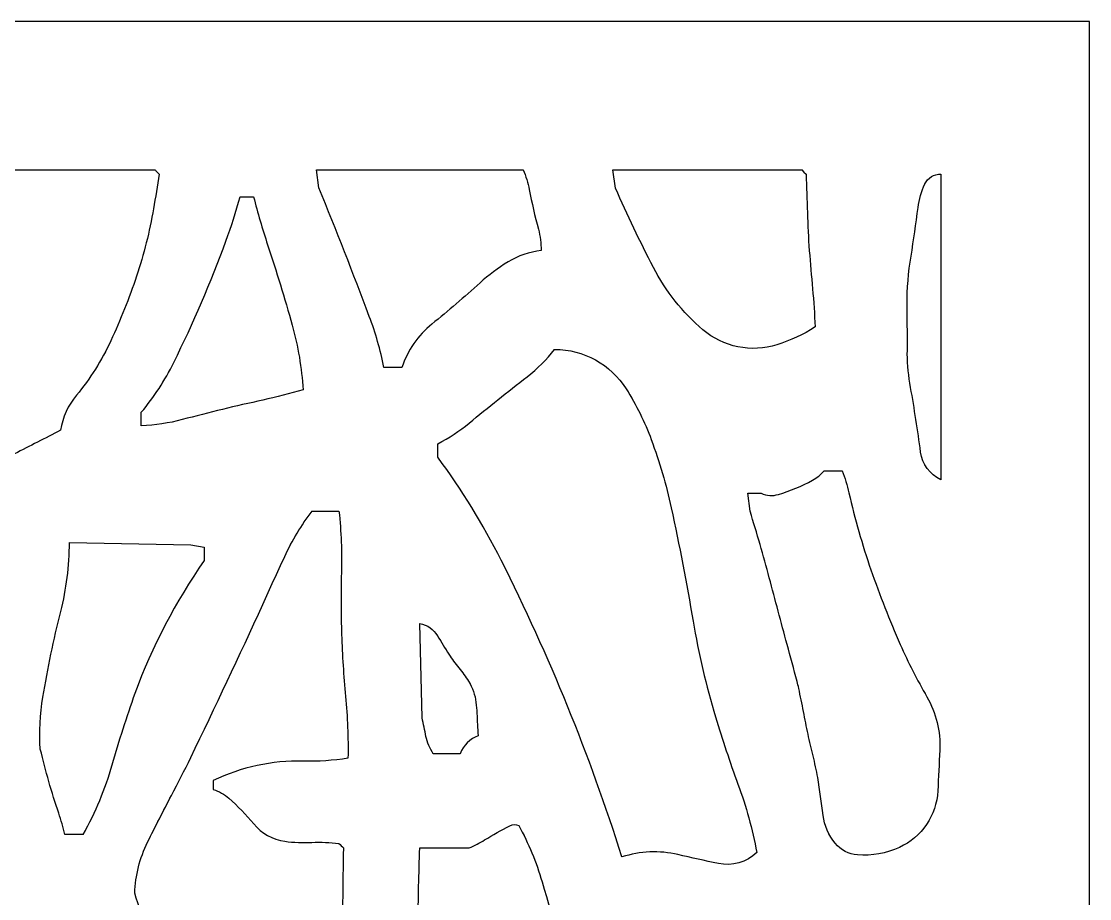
# Model space of a CAD drawing. Header units: centimetres. Extents: x -10 to 9.6, y -3.4 to 11.2.
# Drawn here: x -6.31 to -0.7, y 6.58 to 11.19 of the extents above; entities that cross this region are included whole.
import ezdxf

# ---------------------------------------------------------------- set-up
doc = ezdxf.new("R2010")
doc.units = ezdxf.units.CM
doc.header["$MEASUREMENT"] = 0
doc.layers.add('layer 1', color=7, linetype='Continuous')

msp = doc.modelspace()

# ---------------------------------------------------------------- linework, layer by layer
at = {"layer": 'layer 1', "color": 177}
for points, knots in [([(-10.03906, 11.19094), (-10.03906, 11.19094), (-0.70074, 11.19094), (-0.70074, 11.19094), (-0.70074, 11.19094), (-0.70074, 11.19094), (-0.70074, -3.4475), (-0.70074, -3.4475), (-0.70074, -3.4475), (-0.70074, -3.4475), (-10.03906, -3.4475), (-10.03906, -3.4475), (-10.03906, -3.4475), (-10.03906, -3.4475), (-10.03906, 11.19094), (-10.03906, 11.19094)], [0, 0, 0, 0, 0.2, 0.2, 0.2, 0.2, 0.4, 0.4, 0.4, 0.4, 0.6, 0.6, 0.6, 0.6, 1, 1, 1, 1]), ([(-7.5258, 10.41099), (-7.54292, 10.28113), (-7.55861, 10.1511), (-7.57287, 10.0209), (-7.57287, 10.0209), (-7.58715, 9.89047), (-7.60317, 9.76024), (-7.62093, 9.63025), (-7.62093, 9.63025), (-7.64024, 9.50063), (-7.66205, 9.37139), (-7.68634, 9.24262), (-7.68634, 9.24262), (-7.71065, 9.11376), (-7.72798, 8.98369), (-7.73826, 8.85296), (-7.73826, 8.85296), (-7.63899, 8.81741), (-7.53445, 8.79886), (-7.42901, 8.79809), (-7.42901, 8.79809), (-7.25268, 8.7968), (-7.07637, 8.79471), (-6.90007, 8.7918), (-6.90007, 8.7918), (-6.70944, 8.78868), (-6.521, 8.83193), (-6.35084, 8.91792), (-6.35084, 8.91792), (-6.2701, 8.95872), (-6.1896, 9.00002), (-6.10936, 9.0418), (-6.10936, 9.0418), (-6.0981, 9.10966), (-6.06903, 9.17334), (-6.02516, 9.22633), (-6.02516, 9.22633), (-5.9532, 9.31324), (-5.89273, 9.40903), (-5.84521, 9.51137), (-5.84521, 9.51137), (-5.79377, 9.62213), (-5.74856, 9.73567), (-5.70977, 9.85147), (-5.70977, 9.85147), (-5.67096, 9.96735), (-5.64106, 10.08602), (-5.62035, 10.20645), (-5.62035, 10.20645), (-5.60997, 10.26673), (-5.59983, 10.32705), (-5.58993, 10.38741), (-5.58993, 10.38741), (-5.59389, 10.39134), (-5.59783, 10.39527), (-5.60177, 10.39921), (-5.60177, 10.39921), (-5.60569, 10.40314), (-5.60962, 10.40706), (-5.61355, 10.41099), (-5.61355, 10.41099), (-5.61355, 10.41099), (-7.5258, 10.41099), (-7.5258, 10.41099), (-7.5258, 10.41099), (-7.5258, 10.41099), (-7.5258, 10.41099), (-7.5258, 10.41099)], [0, 0, 0, 0, 0.0555556, 0.0555556, 0.0555556, 0.0555556, 0.1111111, 0.1111111, 0.1111111, 0.1111111, 0.1666667, 0.1666667, 0.1666667, 0.1666667, 0.2222222, 0.2222222, 0.2222222, 0.2222222, 0.2777778, 0.2777778, 0.2777778, 0.2777778, 0.3333333, 0.3333333, 0.3333333, 0.3333333, 0.3888889, 0.3888889, 0.3888889, 0.3888889, 0.4444444, 0.4444444, 0.4444444, 0.4444444, 0.5, 0.5, 0.5, 0.5, 0.5555556, 0.5555556, 0.5555556, 0.5555556, 0.6111111, 0.6111111, 0.6111111, 0.6111111, 0.6666667, 0.6666667, 0.6666667, 0.6666667, 0.7222222, 0.7222222, 0.7222222, 0.7222222, 0.7777778, 0.7777778, 0.7777778, 0.7777778, 0.8333333, 0.8333333, 0.8333333, 0.8333333, 0.8888889, 0.8888889, 0.8888889, 0.8888889, 1, 1, 1, 1]), ([(-4.31513, 9.37226), (-4.28507, 9.46143), (-4.23033, 9.54029), (-4.15731, 9.59965), (-4.15731, 9.59965), (-4.07115, 9.66968), (-3.98684, 9.74195), (-3.90448, 9.81641), (-3.90448, 9.81641), (-3.85893, 9.85758), (-3.80966, 9.89448), (-3.75734, 9.92662), (-3.75734, 9.92662), (-3.70448, 9.95908), (-3.64503, 9.97939), (-3.58336, 9.98606), (-3.58336, 9.98606), (-3.58302, 10.02399), (-3.58783, 10.06179), (-3.59767, 10.09843), (-3.59767, 10.09843), (-3.61613, 10.16726), (-3.63216, 10.23672), (-3.64574, 10.30667), (-3.64574, 10.30667), (-3.65269, 10.34248), (-3.66341, 10.37744), (-3.67773, 10.41099), (-3.67773, 10.41099), (-3.67773, 10.41099), (-4.76367, 10.41099), (-4.76367, 10.41099), (-4.76367, 10.41099), (-4.76367, 10.41099), (-4.75141, 10.3155), (-4.75141, 10.3155), (-4.75141, 10.3155), (-4.65976, 10.09182), (-4.57139, 9.8668), (-4.48635, 9.64054), (-4.48635, 9.64054), (-4.45357, 9.55333), (-4.42791, 9.4636), (-4.40962, 9.37226), (-4.40962, 9.37226), (-4.40962, 9.37226), (-4.31513, 9.37226), (-4.31513, 9.37226)], [0, 0, 0, 0, 0.0769231, 0.0769231, 0.0769231, 0.0769231, 0.1538462, 0.1538462, 0.1538462, 0.1538462, 0.2307692, 0.2307692, 0.2307692, 0.2307692, 0.3076923, 0.3076923, 0.3076923, 0.3076923, 0.3846154, 0.3846154, 0.3846154, 0.3846154, 0.4615385, 0.4615385, 0.4615385, 0.4615385, 0.5384615, 0.5384615, 0.5384615, 0.5384615, 0.6153846, 0.6153846, 0.6153846, 0.6153846, 0.6923077, 0.6923077, 0.6923077, 0.6923077, 0.7692308, 0.7692308, 0.7692308, 0.7692308, 0.8461538, 0.8461538, 0.8461538, 0.8461538, 1, 1, 1, 1]), ([(-2.21407, 10.41099), (-2.21407, 10.41099), (-3.20564, 10.41099), (-3.20564, 10.41099), (-3.20564, 10.41099), (-3.20564, 10.41099), (-3.19268, 10.31492), (-3.19268, 10.31492), (-3.19268, 10.31492), (-3.1305, 10.17352), (-3.06382, 10.03415), (-2.99273, 9.89702), (-2.99273, 9.89702), (-2.92815, 9.77243), (-2.84012, 9.66155), (-2.73341, 9.57042), (-2.73341, 9.57042), (-2.62584, 9.47859), (-2.47871, 9.44862), (-2.34384, 9.4912), (-2.34384, 9.4912), (-2.2732, 9.51349), (-2.2058, 9.54492), (-2.14332, 9.58472), (-2.14332, 9.58472), (-2.14632, 9.65169), (-2.1508, 9.71859), (-2.15677, 9.78536), (-2.15677, 9.78536), (-2.16274, 9.85211), (-2.16852, 9.91888), (-2.17411, 9.98567), (-2.17411, 9.98567), (-2.17886, 10.05252), (-2.18219, 10.11947), (-2.1841, 10.18646), (-2.1841, 10.18646), (-2.18601, 10.25345), (-2.18814, 10.32044), (-2.19048, 10.38741), (-2.19048, 10.38741), (-2.19048, 10.38741), (-2.20229, 10.39921), (-2.20229, 10.39921), (-2.20229, 10.39921), (-2.20229, 10.39921), (-2.21407, 10.41099), (-2.21407, 10.41099)], [0, 0, 0, 0, 0.0769231, 0.0769231, 0.0769231, 0.0769231, 0.1538462, 0.1538462, 0.1538462, 0.1538462, 0.2307692, 0.2307692, 0.2307692, 0.2307692, 0.3076923, 0.3076923, 0.3076923, 0.3076923, 0.3846154, 0.3846154, 0.3846154, 0.3846154, 0.4615385, 0.4615385, 0.4615385, 0.4615385, 0.5384615, 0.5384615, 0.5384615, 0.5384615, 0.6153846, 0.6153846, 0.6153846, 0.6153846, 0.6923077, 0.6923077, 0.6923077, 0.6923077, 0.7692308, 0.7692308, 0.7692308, 0.7692308, 0.8461538, 0.8461538, 0.8461538, 0.8461538, 1, 1, 1, 1]), ([(-1.48229, 10.38741), (-1.51831, 10.38957), (-1.55191, 10.36939), (-1.56686, 10.33655), (-1.56686, 10.33655), (-1.58477, 10.29723), (-1.59667, 10.25544), (-1.60214, 10.21259), (-1.60214, 10.21259), (-1.61304, 10.12723), (-1.62546, 10.04207), (-1.63935, 9.95716), (-1.63935, 9.95716), (-1.65328, 9.8721), (-1.66022, 9.78606), (-1.66011, 9.69987), (-1.66011, 9.69987), (-1.66006, 9.65704), (-1.6595, 9.61422), (-1.65844, 9.57141), (-1.65844, 9.57141), (-1.65737, 9.52859), (-1.65766, 9.48574), (-1.65928, 9.44294), (-1.65928, 9.44294), (-1.65769, 9.38393), (-1.65177, 9.32513), (-1.64158, 9.26699), (-1.64158, 9.26699), (-1.62181, 9.15421), (-1.60433, 9.04103), (-1.58917, 8.92754), (-1.58917, 8.92754), (-1.58066, 8.86398), (-1.54042, 8.80916), (-1.48229, 8.78206), (-1.48229, 8.78206), (-1.48229, 8.78206), (-1.48229, 10.38741), (-1.48229, 10.38741)], [0, 0, 0, 0, 0.0909091, 0.0909091, 0.0909091, 0.0909091, 0.1818182, 0.1818182, 0.1818182, 0.1818182, 0.2727273, 0.2727273, 0.2727273, 0.2727273, 0.3636364, 0.3636364, 0.3636364, 0.3636364, 0.4545455, 0.4545455, 0.4545455, 0.4545455, 0.5454545, 0.5454545, 0.5454545, 0.5454545, 0.6363636, 0.6363636, 0.6363636, 0.6363636, 0.7272727, 0.7272727, 0.7272727, 0.7272727, 0.8181818, 0.8181818, 0.8181818, 0.8181818, 1, 1, 1, 1]), ([(-5.16499, 10.26936), (-5.18637, 10.19054), (-5.21124, 10.11271), (-5.23953, 10.0361), (-5.23953, 10.0361), (-5.31981, 9.8187), (-5.41142, 9.60564), (-5.51399, 9.39783), (-5.51399, 9.39783), (-5.56022, 9.30418), (-5.61744, 9.21635), (-5.68443, 9.13622), (-5.68443, 9.13622), (-5.68443, 9.13622), (-5.68443, 9.06542), (-5.68443, 9.06542), (-5.68443, 9.06542), (-5.61171, 9.06832), (-5.53953, 9.07912), (-5.46915, 9.09763), (-5.46915, 9.09763), (-5.39898, 9.11609), (-5.3287, 9.13413), (-5.25831, 9.15175), (-5.25831, 9.15175), (-5.18744, 9.16833), (-5.1165, 9.18463), (-5.04549, 9.20066), (-5.04549, 9.20066), (-4.97471, 9.21663), (-4.90438, 9.2345), (-4.83457, 9.25426), (-4.83457, 9.25426), (-4.84146, 9.36923), (-4.86056, 9.48313), (-4.89157, 9.59406), (-4.89157, 9.59406), (-4.93123, 9.73594), (-4.9743, 9.87684), (-5.02077, 10.01664), (-5.02077, 10.01664), (-5.04844, 10.09992), (-5.07295, 10.18422), (-5.09423, 10.26936), (-5.09423, 10.26936), (-5.09423, 10.26936), (-5.16499, 10.26936), (-5.16499, 10.26936), (-5.16499, 10.26936), (-5.16499, 10.26936), (-5.16499, 10.26936), (-5.16499, 10.26936)], [0, 0, 0, 0, 0.0714286, 0.0714286, 0.0714286, 0.0714286, 0.1428571, 0.1428571, 0.1428571, 0.1428571, 0.2142857, 0.2142857, 0.2142857, 0.2142857, 0.2857143, 0.2857143, 0.2857143, 0.2857143, 0.3571429, 0.3571429, 0.3571429, 0.3571429, 0.4285714, 0.4285714, 0.4285714, 0.4285714, 0.5, 0.5, 0.5, 0.5, 0.5714286, 0.5714286, 0.5714286, 0.5714286, 0.6428571, 0.6428571, 0.6428571, 0.6428571, 0.7142857, 0.7142857, 0.7142857, 0.7142857, 0.7857143, 0.7857143, 0.7857143, 0.7857143, 0.8571429, 0.8571429, 0.8571429, 0.8571429, 1, 1, 1, 1]), ([(-4.12626, 8.97094), (-4.12626, 8.97094), (-4.12626, 8.90019), (-4.12626, 8.90019), (-4.12626, 8.90019), (-4.00029, 8.72921), (-3.8889, 8.54793), (-3.79328, 8.35831), (-3.79328, 8.35831), (-3.54021, 7.85647), (-3.32789, 7.335), (-3.15842, 6.79912), (-3.15842, 6.79912), (-3.06339, 6.82978), (-2.96179, 6.83413), (-2.86449, 6.81173), (-2.86449, 6.81173), (-2.79377, 6.79545), (-2.72293, 6.77973), (-2.65196, 6.76457), (-2.65196, 6.76457), (-2.57917, 6.74904), (-2.50349, 6.77082), (-2.45014, 6.82273), (-2.45014, 6.82273), (-2.47294, 6.94495), (-2.50595, 7.06503), (-2.54883, 7.18173), (-2.54883, 7.18173), (-2.59165, 7.29824), (-2.63093, 7.41602), (-2.66663, 7.53491), (-2.66663, 7.53491), (-2.71626, 7.70022), (-2.7557, 7.86845), (-2.78472, 8.03858), (-2.78472, 8.03858), (-2.81871, 8.23783), (-2.85702, 8.43631), (-2.89963, 8.6339), (-2.89963, 8.6339), (-2.92593, 8.7558), (-2.96091, 8.87566), (-3.00433, 8.99258), (-3.00433, 8.99258), (-3.03894, 9.08572), (-3.08314, 9.17499), (-3.13623, 9.25897), (-3.13623, 9.25897), (-3.21789, 9.38808), (-3.35972, 9.46646), (-3.51248, 9.46675), (-3.51248, 9.46675), (-3.55434, 9.41306), (-3.60279, 9.36483), (-3.65667, 9.32321), (-3.65667, 9.32321), (-3.75963, 9.24367), (-3.86127, 9.16243), (-3.96154, 9.07952), (-3.96154, 9.07952), (-4.01237, 9.03749), (-4.0676, 9.00108), (-4.12626, 8.97094), (-4.12626, 8.97094), (-4.12626, 8.97094), (-4.12626, 8.97094), (-4.12626, 8.97094)], [0, 0, 0, 0, 0.0555556, 0.0555556, 0.0555556, 0.0555556, 0.1111111, 0.1111111, 0.1111111, 0.1111111, 0.1666667, 0.1666667, 0.1666667, 0.1666667, 0.2222222, 0.2222222, 0.2222222, 0.2222222, 0.2777778, 0.2777778, 0.2777778, 0.2777778, 0.3333333, 0.3333333, 0.3333333, 0.3333333, 0.3888889, 0.3888889, 0.3888889, 0.3888889, 0.4444444, 0.4444444, 0.4444444, 0.4444444, 0.5, 0.5, 0.5, 0.5, 0.5555556, 0.5555556, 0.5555556, 0.5555556, 0.6111111, 0.6111111, 0.6111111, 0.6111111, 0.6666667, 0.6666667, 0.6666667, 0.6666667, 0.7222222, 0.7222222, 0.7222222, 0.7222222, 0.7777778, 0.7777778, 0.7777778, 0.7777778, 0.8333333, 0.8333333, 0.8333333, 0.8333333, 0.8888889, 0.8888889, 0.8888889, 0.8888889, 1, 1, 1, 1]), ([(-2.09608, 8.82933), (-2.11311, 8.80878), (-2.13396, 8.79172), (-2.15747, 8.7791), (-2.15747, 8.7791), (-2.21442, 8.7485), (-2.27422, 8.72354), (-2.336, 8.70455), (-2.336, 8.70455), (-2.36595, 8.69535), (-2.39828, 8.69777), (-2.42653, 8.7113), (-2.42653, 8.7113), (-2.42653, 8.7113), (-2.49738, 8.7113), (-2.49738, 8.7113), (-2.49738, 8.7113), (-2.49738, 8.7113), (-2.48512, 8.61577), (-2.48512, 8.61577), (-2.48512, 8.61577), (-2.44901, 8.50012), (-2.41538, 8.38371), (-2.38429, 8.2666), (-2.38429, 8.2666), (-2.35327, 8.14978), (-2.32216, 8.03298), (-2.29094, 7.91622), (-2.29094, 7.91622), (-2.27285, 7.85156), (-2.25531, 7.78676), (-2.23829, 7.72181), (-2.23829, 7.72181), (-2.23511, 7.70967), (-2.23214, 7.69748), (-2.22938, 7.68523), (-2.22938, 7.68523), (-2.22068, 7.64473), (-2.21243, 7.60414), (-2.20461, 7.56346), (-2.20461, 7.56346), (-2.19697, 7.52367), (-2.18898, 7.48393), (-2.18066, 7.44426), (-2.18066, 7.44426), (-2.17226, 7.40626), (-2.1634, 7.36836), (-2.15407, 7.33057), (-2.15407, 7.33057), (-2.14473, 7.29277), (-2.13669, 7.25467), (-2.12996, 7.21632), (-2.12996, 7.21632), (-2.11901, 7.15033), (-2.10943, 7.08412), (-2.10121, 7.01773), (-2.10121, 7.01773), (-2.09453, 6.96377), (-2.07263, 6.91285), (-2.03803, 6.8709), (-2.03803, 6.8709), (-2.00877, 6.83542), (-1.96636, 6.81339), (-1.9205, 6.80988), (-1.9205, 6.80988), (-1.84487, 6.80407), (-1.76904, 6.81772), (-1.70017, 6.84954), (-1.70017, 6.84954), (-1.58319, 6.90339), (-1.50567, 7.01745), (-1.49882, 7.14606), (-1.49882, 7.14606), (-1.49499, 7.21778), (-1.49145, 7.28951), (-1.48821, 7.36125), (-1.48821, 7.36125), (-1.48379, 7.45916), (-1.50733, 7.55626), (-1.55612, 7.64126), (-1.55612, 7.64126), (-1.60732, 7.73046), (-1.65411, 7.82214), (-1.6963, 7.91594), (-1.6963, 7.91594), (-1.75252, 8.04464), (-1.80378, 8.17548), (-1.84994, 8.30814), (-1.84994, 8.30814), (-1.89611, 8.44085), (-1.93487, 8.57603), (-1.96603, 8.71304), (-1.96603, 8.71304), (-1.97503, 8.75263), (-1.98692, 8.79148), (-2.0016, 8.82933), (-2.0016, 8.82933), (-2.0016, 8.82933), (-2.09608, 8.82933), (-2.09608, 8.82933), (-2.09608, 8.82933), (-2.09608, 8.82933), (-2.09608, 8.82933), (-2.09608, 8.82933)], [0, 0, 0, 0, 0.037037, 0.037037, 0.037037, 0.037037, 0.0740741, 0.0740741, 0.0740741, 0.0740741, 0.1111111, 0.1111111, 0.1111111, 0.1111111, 0.1481481, 0.1481481, 0.1481481, 0.1481481, 0.1851852, 0.1851852, 0.1851852, 0.1851852, 0.2222222, 0.2222222, 0.2222222, 0.2222222, 0.2592593, 0.2592593, 0.2592593, 0.2592593, 0.2962963, 0.2962963, 0.2962963, 0.2962963, 0.3333333, 0.3333333, 0.3333333, 0.3333333, 0.3703704, 0.3703704, 0.3703704, 0.3703704, 0.4074074, 0.4074074, 0.4074074, 0.4074074, 0.4444444, 0.4444444, 0.4444444, 0.4444444, 0.4814815, 0.4814815, 0.4814815, 0.4814815, 0.5185185, 0.5185185, 0.5185185, 0.5185185, 0.5555556, 0.5555556, 0.5555556, 0.5555556, 0.5925926, 0.5925926, 0.5925926, 0.5925926, 0.6296296, 0.6296296, 0.6296296, 0.6296296, 0.6666667, 0.6666667, 0.6666667, 0.6666667, 0.7037037, 0.7037037, 0.7037037, 0.7037037, 0.7407407, 0.7407407, 0.7407407, 0.7407407, 0.7777778, 0.7777778, 0.7777778, 0.7777778, 0.8148148, 0.8148148, 0.8148148, 0.8148148, 0.8518519, 0.8518519, 0.8518519, 0.8518519, 0.8888889, 0.8888889, 0.8888889, 0.8888889, 0.9259259, 0.9259259, 0.9259259, 0.9259259, 1, 1, 1, 1]), ([(-4.7873, 5.71315), (-4.7873, 5.71315), (-4.71645, 5.71315), (-4.71645, 5.71315), (-4.71645, 5.71315), (-4.67905, 5.85067), (-4.65489, 5.99141), (-4.6443, 6.13353), (-4.6443, 6.13353), (-4.63372, 6.27536), (-4.62783, 6.41748), (-4.62664, 6.55969), (-4.62664, 6.55969), (-4.62583, 6.65524), (-4.62432, 6.75077), (-4.62209, 6.8463), (-4.62209, 6.8463), (-4.62994, 6.85417), (-4.6378, 6.86203), (-4.64569, 6.86987), (-4.64569, 6.86987), (-4.69283, 6.87613), (-4.74044, 6.87802), (-4.78793, 6.87549), (-4.78793, 6.87549), (-4.83542, 6.87296), (-4.88305, 6.87498), (-4.93015, 6.88152), (-4.93015, 6.88152), (-4.99426, 6.89041), (-5.05274, 6.92303), (-5.09402, 6.97287), (-5.09402, 6.97287), (-5.13398, 7.02109), (-5.17748, 7.06626), (-5.22417, 7.108), (-5.22417, 7.108), (-5.24786, 7.12917), (-5.27609, 7.14463), (-5.30669, 7.1532), (-5.30669, 7.1532), (-5.30669, 7.1532), (-5.30669, 7.20044), (-5.30669, 7.20044), (-5.30669, 7.20044), (-5.15944, 7.27172), (-4.99717, 7.30669), (-4.83362, 7.3024), (-4.83362, 7.3024), (-4.75491, 7.30034), (-4.67618, 7.3057), (-4.59847, 7.31842), (-4.59847, 7.31842), (-4.59649, 7.42684), (-4.60071, 7.53528), (-4.61112, 7.64322), (-4.61112, 7.64322), (-4.62152, 7.75109), (-4.62851, 7.85927), (-4.63208, 7.96758), (-4.63208, 7.96758), (-4.63562, 8.07579), (-4.63593, 8.1841), (-4.63299, 8.29233), (-4.63299, 8.29233), (-4.63005, 8.40067), (-4.63429, 8.50907), (-4.64569, 8.61685), (-4.64569, 8.61685), (-4.64569, 8.61685), (-4.7873, 8.61685), (-4.7873, 8.61685), (-4.7873, 8.61685), (-4.84335, 8.54262), (-4.89144, 8.46271), (-4.93077, 8.37842), (-4.93077, 8.37842), (-4.96999, 8.29437), (-5.00847, 8.20997), (-5.04619, 8.12524), (-5.04619, 8.12524), (-5.1697, 7.85604), (-5.29599, 7.58812), (-5.42506, 7.32152), (-5.42506, 7.32152), (-5.45742, 7.25467), (-5.49105, 7.18842), (-5.5259, 7.12282), (-5.5259, 7.12282), (-5.56915, 7.04153), (-5.61111, 6.95955), (-5.65176, 6.87693), (-5.65176, 6.87693), (-5.69287, 6.79336), (-5.71575, 6.70205), (-5.71889, 6.60898), (-5.71889, 6.60898), (-5.69957, 6.54019), (-5.67364, 6.47346), (-5.64144, 6.40968), (-5.64144, 6.40968), (-5.58996, 6.30775), (-5.50604, 6.22593), (-5.40281, 6.17711), (-5.40281, 6.17711), (-5.33555, 6.1453), (-5.26769, 6.11477), (-5.19926, 6.08553), (-5.19926, 6.08553), (-5.13022, 6.05604), (-5.06749, 6.01346), (-5.0146, 5.96017), (-5.0146, 5.96017), (-4.97516, 5.92044), (-4.93767, 5.87881), (-4.90227, 5.83544), (-4.90227, 5.83544), (-4.86685, 5.79204), (-4.82843, 5.75118), (-4.7873, 5.71315), (-4.7873, 5.71315), (-4.7873, 5.71315), (-4.7873, 5.71315), (-4.7873, 5.71315)], [0, 0, 0, 0, 0.03125, 0.03125, 0.03125, 0.03125, 0.0625, 0.0625, 0.0625, 0.0625, 0.09375, 0.09375, 0.09375, 0.09375, 0.125, 0.125, 0.125, 0.125, 0.15625, 0.15625, 0.15625, 0.15625, 0.1875, 0.1875, 0.1875, 0.1875, 0.21875, 0.21875, 0.21875, 0.21875, 0.25, 0.25, 0.25, 0.25, 0.28125, 0.28125, 0.28125, 0.28125, 0.3125, 0.3125, 0.3125, 0.3125, 0.34375, 0.34375, 0.34375, 0.34375, 0.375, 0.375, 0.375, 0.375, 0.40625, 0.40625, 0.40625, 0.40625, 0.4375, 0.4375, 0.4375, 0.4375, 0.46875, 0.46875, 0.46875, 0.46875, 0.5, 0.5, 0.5, 0.5, 0.53125, 0.53125, 0.53125, 0.53125, 0.5625, 0.5625, 0.5625, 0.5625, 0.59375, 0.59375, 0.59375, 0.59375, 0.625, 0.625, 0.625, 0.625, 0.65625, 0.65625, 0.65625, 0.65625, 0.6875, 0.6875, 0.6875, 0.6875, 0.71875, 0.71875, 0.71875, 0.71875, 0.75, 0.75, 0.75, 0.75, 0.78125, 0.78125, 0.78125, 0.78125, 0.8125, 0.8125, 0.8125, 0.8125, 0.84375, 0.84375, 0.84375, 0.84375, 0.875, 0.875, 0.875, 0.875, 0.90625, 0.90625, 0.90625, 0.90625, 0.9375, 0.9375, 0.9375, 0.9375, 1, 1, 1, 1]), ([(-5.35385, 8.35714), (-5.35385, 8.35714), (-5.35385, 8.42799), (-5.35385, 8.42799), (-5.35385, 8.42799), (-5.35385, 8.42799), (-5.42386, 8.43967), (-5.42386, 8.43967), (-5.42386, 8.43967), (-5.42386, 8.43967), (-6.06214, 8.45163), (-6.06214, 8.45163), (-6.06214, 8.45163), (-6.06255, 8.32917), (-6.07791, 8.2072), (-6.10787, 8.08847), (-6.10787, 8.08847), (-6.14535, 7.93997), (-6.17672, 7.79001), (-6.20192, 7.63893), (-6.20192, 7.63893), (-6.21701, 7.54846), (-6.22151, 7.45655), (-6.21534, 7.36503), (-6.21534, 7.36503), (-6.20104, 7.30851), (-6.18606, 7.25216), (-6.17039, 7.196), (-6.17039, 7.196), (-6.15471, 7.13984), (-6.13748, 7.08411), (-6.11873, 7.0289), (-6.11873, 7.0289), (-6.11249, 7.01049), (-6.10652, 6.99199), (-6.10082, 6.97341), (-6.10082, 6.97341), (-6.09513, 6.95482), (-6.0901, 6.93603), (-6.08575, 6.91709), (-6.08575, 6.91709), (-6.08575, 6.91709), (-5.99126, 6.91709), (-5.99126, 6.91709), (-5.99126, 6.91709), (-5.92622, 7.0322), (-5.87515, 7.15461), (-5.8391, 7.28181), (-5.8391, 7.28181), (-5.80317, 7.40857), (-5.76288, 7.53407), (-5.7183, 7.65808), (-5.7183, 7.65808), (-5.62719, 7.90569), (-5.50468, 8.14066), (-5.35385, 8.35714), (-5.35385, 8.35714), (-5.35385, 8.35714), (-5.35385, 8.35714), (-5.35385, 8.35714)], [0, 0, 0, 0, 0.0625, 0.0625, 0.0625, 0.0625, 0.125, 0.125, 0.125, 0.125, 0.1875, 0.1875, 0.1875, 0.1875, 0.25, 0.25, 0.25, 0.25, 0.3125, 0.3125, 0.3125, 0.3125, 0.375, 0.375, 0.375, 0.375, 0.4375, 0.4375, 0.4375, 0.4375, 0.5, 0.5, 0.5, 0.5, 0.5625, 0.5625, 0.5625, 0.5625, 0.625, 0.625, 0.625, 0.625, 0.6875, 0.6875, 0.6875, 0.6875, 0.75, 0.75, 0.75, 0.75, 0.8125, 0.8125, 0.8125, 0.8125, 0.875, 0.875, 0.875, 0.875, 1, 1, 1, 1]), ([(-4.22076, 8.02669), (-4.22076, 8.02669), (-4.20872, 7.52993), (-4.20872, 7.52993), (-4.20872, 7.52993), (-4.20211, 7.49763), (-4.19536, 7.46536), (-4.18848, 7.43311), (-4.18848, 7.43311), (-4.18152, 7.40056), (-4.16843, 7.36966), (-4.14988, 7.34203), (-4.14988, 7.34203), (-4.14988, 7.34203), (-4.00831, 7.34203), (-4.00831, 7.34203), (-4.00831, 7.34203), (-3.99202, 7.38573), (-3.9575, 7.42022), (-3.9138, 7.43652), (-3.9138, 7.43652), (-3.91627, 7.45599), (-3.91776, 7.47557), (-3.91826, 7.49519), (-3.91826, 7.49519), (-3.91926, 7.53421), (-3.92183, 7.57318), (-3.92599, 7.61199), (-3.92599, 7.61199), (-3.93019, 7.65131), (-3.94337, 7.68912), (-3.96451, 7.72253), (-3.96451, 7.72253), (-3.98016, 7.74727), (-3.99739, 7.77096), (-4.0161, 7.79347), (-4.0161, 7.79347), (-4.0348, 7.81598), (-4.05209, 7.83963), (-4.06785, 7.86429), (-4.06785, 7.86429), (-4.08832, 7.89625), (-4.10825, 7.92856), (-4.12765, 7.96118), (-4.12765, 7.96118), (-4.14795, 7.99528), (-4.18179, 8.01912), (-4.22076, 8.02669)], [0, 0, 0, 0, 0.0769231, 0.0769231, 0.0769231, 0.0769231, 0.1538462, 0.1538462, 0.1538462, 0.1538462, 0.2307692, 0.2307692, 0.2307692, 0.2307692, 0.3076923, 0.3076923, 0.3076923, 0.3076923, 0.3846154, 0.3846154, 0.3846154, 0.3846154, 0.4615385, 0.4615385, 0.4615385, 0.4615385, 0.5384615, 0.5384615, 0.5384615, 0.5384615, 0.6153846, 0.6153846, 0.6153846, 0.6153846, 0.6923077, 0.6923077, 0.6923077, 0.6923077, 0.7692308, 0.7692308, 0.7692308, 0.7692308, 0.8461538, 0.8461538, 0.8461538, 0.8461538, 1, 1, 1, 1]), ([(-4.22076, 6.8463), (-4.22591, 6.71229), (-4.22906, 6.57822), (-4.23019, 6.44412), (-4.23019, 6.44412), (-4.23133, 6.30979), (-4.24396, 6.17578), (-4.26795, 6.04361), (-4.26795, 6.04361), (-4.16704, 6.02901), (-4.06761, 6.00546), (-3.97086, 5.97326), (-3.97086, 5.97326), (-3.87409, 5.94105), (-3.78057, 5.8997), (-3.69162, 5.84982), (-3.69162, 5.84982), (-3.63843, 5.81998), (-3.58342, 5.79353), (-3.52689, 5.77061), (-3.52689, 5.77061), (-3.46986, 5.74748), (-3.4088, 5.73598), (-3.34727, 5.73678), (-3.34727, 5.73678), (-3.35467, 5.84334), (-3.37293, 5.94885), (-3.40176, 6.05172), (-3.40176, 6.05172), (-3.45953, 6.25784), (-3.51837, 6.46366), (-3.57829, 6.66918), (-3.57829, 6.66918), (-3.60822, 6.77184), (-3.64948, 6.87083), (-3.70133, 6.96435), (-3.70133, 6.96435), (-3.71606, 6.97138), (-3.73322, 6.97105), (-3.74766, 6.96346), (-3.74766, 6.96346), (-3.79271, 6.93979), (-3.83702, 6.91473), (-3.88052, 6.88834), (-3.88052, 6.88834), (-3.90643, 6.87261), (-3.93333, 6.85856), (-3.96105, 6.8463), (-3.96105, 6.8463), (-3.96105, 6.8463), (-4.22076, 6.8463), (-4.22076, 6.8463), (-4.22076, 6.8463), (-4.22076, 6.8463), (-4.22076, 6.8463), (-4.22076, 6.8463)], [0, 0, 0, 0, 0.0666667, 0.0666667, 0.0666667, 0.0666667, 0.1333333, 0.1333333, 0.1333333, 0.1333333, 0.2, 0.2, 0.2, 0.2, 0.2666667, 0.2666667, 0.2666667, 0.2666667, 0.3333333, 0.3333333, 0.3333333, 0.3333333, 0.4, 0.4, 0.4, 0.4, 0.4666667, 0.4666667, 0.4666667, 0.4666667, 0.5333333, 0.5333333, 0.5333333, 0.5333333, 0.6, 0.6, 0.6, 0.6, 0.6666667, 0.6666667, 0.6666667, 0.6666667, 0.7333333, 0.7333333, 0.7333333, 0.7333333, 0.8, 0.8, 0.8, 0.8, 0.8666667, 0.8666667, 0.8666667, 0.8666667, 1, 1, 1, 1])]:
    msp.add_open_spline(points, degree=3, knots=knots, dxfattribs=at)
at = {"layer": 'layer 1', "lineweight": 9}
for points, knots in [([(-10.03906, 11.19094), (-10.03906, 11.19094), (-0.70074, 11.19094), (-0.70074, 11.19094), (-0.70074, 11.19094), (-0.70074, 11.19094), (-0.70074, -3.4475), (-0.70074, -3.4475), (-0.70074, -3.4475), (-0.70074, -3.4475), (-10.03906, -3.4475), (-10.03906, -3.4475), (-10.03906, -3.4475), (-10.03906, -3.4475), (-10.03906, 11.19094), (-10.03906, 11.19094)], [0, 0, 0, 0, 0.2, 0.2, 0.2, 0.2, 0.4, 0.4, 0.4, 0.4, 0.6, 0.6, 0.6, 0.6, 1, 1, 1, 1]), ([(-7.5258, 10.41099), (-7.54292, 10.28113), (-7.55861, 10.1511), (-7.57287, 10.0209), (-7.57287, 10.0209), (-7.58715, 9.89047), (-7.60317, 9.76024), (-7.62093, 9.63025), (-7.62093, 9.63025), (-7.64024, 9.50063), (-7.66205, 9.37139), (-7.68634, 9.24262), (-7.68634, 9.24262), (-7.71065, 9.11376), (-7.72798, 8.98369), (-7.73826, 8.85296), (-7.73826, 8.85296), (-7.63899, 8.81741), (-7.53445, 8.79886), (-7.42901, 8.79809), (-7.42901, 8.79809), (-7.25268, 8.7968), (-7.07637, 8.79471), (-6.90007, 8.7918), (-6.90007, 8.7918), (-6.70944, 8.78868), (-6.521, 8.83193), (-6.35084, 8.91792), (-6.35084, 8.91792), (-6.2701, 8.95872), (-6.1896, 9.00002), (-6.10936, 9.0418), (-6.10936, 9.0418), (-6.0981, 9.10966), (-6.06903, 9.17334), (-6.02516, 9.22633), (-6.02516, 9.22633), (-5.9532, 9.31324), (-5.89273, 9.40903), (-5.84521, 9.51137), (-5.84521, 9.51137), (-5.79377, 9.62213), (-5.74856, 9.73567), (-5.70977, 9.85147), (-5.70977, 9.85147), (-5.67096, 9.96735), (-5.64106, 10.08602), (-5.62035, 10.20645), (-5.62035, 10.20645), (-5.60997, 10.26673), (-5.59983, 10.32705), (-5.58993, 10.38741), (-5.58993, 10.38741), (-5.59389, 10.39134), (-5.59783, 10.39527), (-5.60177, 10.39921), (-5.60177, 10.39921), (-5.60569, 10.40314), (-5.60962, 10.40706), (-5.61355, 10.41099), (-5.61355, 10.41099), (-5.61355, 10.41099), (-7.5258, 10.41099), (-7.5258, 10.41099)], [0, 0, 0, 0, 0.0588235, 0.0588235, 0.0588235, 0.0588235, 0.1176471, 0.1176471, 0.1176471, 0.1176471, 0.1764706, 0.1764706, 0.1764706, 0.1764706, 0.2352941, 0.2352941, 0.2352941, 0.2352941, 0.2941176, 0.2941176, 0.2941176, 0.2941176, 0.3529412, 0.3529412, 0.3529412, 0.3529412, 0.4117647, 0.4117647, 0.4117647, 0.4117647, 0.4705882, 0.4705882, 0.4705882, 0.4705882, 0.5294118, 0.5294118, 0.5294118, 0.5294118, 0.5882353, 0.5882353, 0.5882353, 0.5882353, 0.6470588, 0.6470588, 0.6470588, 0.6470588, 0.7058824, 0.7058824, 0.7058824, 0.7058824, 0.7647059, 0.7647059, 0.7647059, 0.7647059, 0.8235294, 0.8235294, 0.8235294, 0.8235294, 0.8823529, 0.8823529, 0.8823529, 0.8823529, 1, 1, 1, 1]), ([(-4.31513, 9.37226), (-4.28507, 9.46143), (-4.23033, 9.54029), (-4.15731, 9.59965), (-4.15731, 9.59965), (-4.07115, 9.66968), (-3.98684, 9.74195), (-3.90448, 9.81641), (-3.90448, 9.81641), (-3.85893, 9.85758), (-3.80966, 9.89448), (-3.75734, 9.92662), (-3.75734, 9.92662), (-3.70448, 9.95908), (-3.64503, 9.97939), (-3.58336, 9.98606), (-3.58336, 9.98606), (-3.58302, 10.02399), (-3.58783, 10.06179), (-3.59767, 10.09843), (-3.59767, 10.09843), (-3.61613, 10.16726), (-3.63216, 10.23672), (-3.64574, 10.30667), (-3.64574, 10.30667), (-3.65269, 10.34248), (-3.66341, 10.37744), (-3.67773, 10.41099), (-3.67773, 10.41099), (-3.67773, 10.41099), (-4.76367, 10.41099), (-4.76367, 10.41099), (-4.76367, 10.41099), (-4.76367, 10.41099), (-4.75141, 10.3155), (-4.75141, 10.3155), (-4.75141, 10.3155), (-4.65976, 10.09182), (-4.57139, 9.8668), (-4.48635, 9.64054), (-4.48635, 9.64054), (-4.45357, 9.55333), (-4.42791, 9.4636), (-4.40962, 9.37226), (-4.40962, 9.37226), (-4.40962, 9.37226), (-4.31513, 9.37226), (-4.31513, 9.37226)], [0, 0, 0, 0, 0.0769231, 0.0769231, 0.0769231, 0.0769231, 0.1538462, 0.1538462, 0.1538462, 0.1538462, 0.2307692, 0.2307692, 0.2307692, 0.2307692, 0.3076923, 0.3076923, 0.3076923, 0.3076923, 0.3846154, 0.3846154, 0.3846154, 0.3846154, 0.4615385, 0.4615385, 0.4615385, 0.4615385, 0.5384615, 0.5384615, 0.5384615, 0.5384615, 0.6153846, 0.6153846, 0.6153846, 0.6153846, 0.6923077, 0.6923077, 0.6923077, 0.6923077, 0.7692308, 0.7692308, 0.7692308, 0.7692308, 0.8461538, 0.8461538, 0.8461538, 0.8461538, 1, 1, 1, 1]), ([(-2.21407, 10.41099), (-2.21407, 10.41099), (-3.20564, 10.41099), (-3.20564, 10.41099), (-3.20564, 10.41099), (-3.20564, 10.41099), (-3.19268, 10.31492), (-3.19268, 10.31492), (-3.19268, 10.31492), (-3.1305, 10.17352), (-3.06382, 10.03415), (-2.99273, 9.89702), (-2.99273, 9.89702), (-2.92815, 9.77243), (-2.84012, 9.66155), (-2.73341, 9.57042), (-2.73341, 9.57042), (-2.62584, 9.47859), (-2.47871, 9.44862), (-2.34384, 9.4912), (-2.34384, 9.4912), (-2.2732, 9.51349), (-2.2058, 9.54492), (-2.14332, 9.58472), (-2.14332, 9.58472), (-2.14632, 9.65169), (-2.1508, 9.71859), (-2.15677, 9.78536), (-2.15677, 9.78536), (-2.16274, 9.85211), (-2.16852, 9.91888), (-2.17411, 9.98567), (-2.17411, 9.98567), (-2.17886, 10.05252), (-2.18219, 10.11947), (-2.1841, 10.18646), (-2.1841, 10.18646), (-2.18601, 10.25345), (-2.18814, 10.32044), (-2.19048, 10.38741), (-2.19048, 10.38741), (-2.19048, 10.38741), (-2.20229, 10.39921), (-2.20229, 10.39921), (-2.20229, 10.39921), (-2.20229, 10.39921), (-2.21407, 10.41099), (-2.21407, 10.41099)], [0, 0, 0, 0, 0.0769231, 0.0769231, 0.0769231, 0.0769231, 0.1538462, 0.1538462, 0.1538462, 0.1538462, 0.2307692, 0.2307692, 0.2307692, 0.2307692, 0.3076923, 0.3076923, 0.3076923, 0.3076923, 0.3846154, 0.3846154, 0.3846154, 0.3846154, 0.4615385, 0.4615385, 0.4615385, 0.4615385, 0.5384615, 0.5384615, 0.5384615, 0.5384615, 0.6153846, 0.6153846, 0.6153846, 0.6153846, 0.6923077, 0.6923077, 0.6923077, 0.6923077, 0.7692308, 0.7692308, 0.7692308, 0.7692308, 0.8461538, 0.8461538, 0.8461538, 0.8461538, 1, 1, 1, 1]), ([(-1.48229, 10.38741), (-1.51831, 10.38957), (-1.55191, 10.36939), (-1.56686, 10.33655), (-1.56686, 10.33655), (-1.58477, 10.29723), (-1.59667, 10.25544), (-1.60214, 10.21259), (-1.60214, 10.21259), (-1.61304, 10.12723), (-1.62546, 10.04207), (-1.63935, 9.95716), (-1.63935, 9.95716), (-1.65328, 9.8721), (-1.66022, 9.78606), (-1.66011, 9.69987), (-1.66011, 9.69987), (-1.66006, 9.65704), (-1.6595, 9.61422), (-1.65844, 9.57141), (-1.65844, 9.57141), (-1.65737, 9.52859), (-1.65766, 9.48574), (-1.65928, 9.44294), (-1.65928, 9.44294), (-1.65769, 9.38393), (-1.65177, 9.32513), (-1.64158, 9.26699), (-1.64158, 9.26699), (-1.62181, 9.15421), (-1.60433, 9.04103), (-1.58917, 8.92754), (-1.58917, 8.92754), (-1.58066, 8.86398), (-1.54042, 8.80916), (-1.48229, 8.78206), (-1.48229, 8.78206), (-1.48229, 8.78206), (-1.48229, 10.38741), (-1.48229, 10.38741)], [0, 0, 0, 0, 0.0909091, 0.0909091, 0.0909091, 0.0909091, 0.1818182, 0.1818182, 0.1818182, 0.1818182, 0.2727273, 0.2727273, 0.2727273, 0.2727273, 0.3636364, 0.3636364, 0.3636364, 0.3636364, 0.4545455, 0.4545455, 0.4545455, 0.4545455, 0.5454545, 0.5454545, 0.5454545, 0.5454545, 0.6363636, 0.6363636, 0.6363636, 0.6363636, 0.7272727, 0.7272727, 0.7272727, 0.7272727, 0.8181818, 0.8181818, 0.8181818, 0.8181818, 1, 1, 1, 1]), ([(-5.16499, 10.26936), (-5.18637, 10.19054), (-5.21124, 10.11271), (-5.23953, 10.0361), (-5.23953, 10.0361), (-5.31981, 9.8187), (-5.41142, 9.60564), (-5.51399, 9.39783), (-5.51399, 9.39783), (-5.56022, 9.30418), (-5.61744, 9.21635), (-5.68443, 9.13622), (-5.68443, 9.13622), (-5.68443, 9.13622), (-5.68443, 9.06542), (-5.68443, 9.06542), (-5.68443, 9.06542), (-5.61171, 9.06832), (-5.53953, 9.07912), (-5.46915, 9.09763), (-5.46915, 9.09763), (-5.39898, 9.11609), (-5.3287, 9.13413), (-5.25831, 9.15175), (-5.25831, 9.15175), (-5.18744, 9.16833), (-5.1165, 9.18463), (-5.04549, 9.20066), (-5.04549, 9.20066), (-4.97471, 9.21663), (-4.90438, 9.2345), (-4.83457, 9.25426), (-4.83457, 9.25426), (-4.84146, 9.36923), (-4.86056, 9.48313), (-4.89157, 9.59406), (-4.89157, 9.59406), (-4.93123, 9.73594), (-4.9743, 9.87684), (-5.02077, 10.01664), (-5.02077, 10.01664), (-5.04844, 10.09992), (-5.07295, 10.18422), (-5.09423, 10.26936), (-5.09423, 10.26936), (-5.09423, 10.26936), (-5.16499, 10.26936), (-5.16499, 10.26936)], [0, 0, 0, 0, 0.0769231, 0.0769231, 0.0769231, 0.0769231, 0.1538462, 0.1538462, 0.1538462, 0.1538462, 0.2307692, 0.2307692, 0.2307692, 0.2307692, 0.3076923, 0.3076923, 0.3076923, 0.3076923, 0.3846154, 0.3846154, 0.3846154, 0.3846154, 0.4615385, 0.4615385, 0.4615385, 0.4615385, 0.5384615, 0.5384615, 0.5384615, 0.5384615, 0.6153846, 0.6153846, 0.6153846, 0.6153846, 0.6923077, 0.6923077, 0.6923077, 0.6923077, 0.7692308, 0.7692308, 0.7692308, 0.7692308, 0.8461538, 0.8461538, 0.8461538, 0.8461538, 1, 1, 1, 1]), ([(-4.12626, 8.97094), (-4.12626, 8.97094), (-4.12626, 8.90019), (-4.12626, 8.90019), (-4.12626, 8.90019), (-4.00029, 8.72921), (-3.8889, 8.54793), (-3.79328, 8.35831), (-3.79328, 8.35831), (-3.54021, 7.85647), (-3.32789, 7.335), (-3.15842, 6.79912), (-3.15842, 6.79912), (-3.06339, 6.82978), (-2.96179, 6.83413), (-2.86449, 6.81173), (-2.86449, 6.81173), (-2.79377, 6.79545), (-2.72293, 6.77973), (-2.65196, 6.76457), (-2.65196, 6.76457), (-2.57917, 6.74904), (-2.50349, 6.77082), (-2.45014, 6.82273), (-2.45014, 6.82273), (-2.47294, 6.94495), (-2.50595, 7.06503), (-2.54883, 7.18173), (-2.54883, 7.18173), (-2.59165, 7.29824), (-2.63093, 7.41602), (-2.66663, 7.53491), (-2.66663, 7.53491), (-2.71626, 7.70022), (-2.7557, 7.86845), (-2.78472, 8.03858), (-2.78472, 8.03858), (-2.81871, 8.23783), (-2.85702, 8.43631), (-2.89963, 8.6339), (-2.89963, 8.6339), (-2.92593, 8.7558), (-2.96091, 8.87566), (-3.00433, 8.99258), (-3.00433, 8.99258), (-3.03894, 9.08572), (-3.08314, 9.17499), (-3.13623, 9.25897), (-3.13623, 9.25897), (-3.21789, 9.38808), (-3.35972, 9.46646), (-3.51248, 9.46675), (-3.51248, 9.46675), (-3.55434, 9.41306), (-3.60279, 9.36483), (-3.65667, 9.32321), (-3.65667, 9.32321), (-3.75963, 9.24367), (-3.86127, 9.16243), (-3.96154, 9.07952), (-3.96154, 9.07952), (-4.01237, 9.03749), (-4.0676, 9.00108), (-4.12626, 8.97094)], [0, 0, 0, 0, 0.0588235, 0.0588235, 0.0588235, 0.0588235, 0.1176471, 0.1176471, 0.1176471, 0.1176471, 0.1764706, 0.1764706, 0.1764706, 0.1764706, 0.2352941, 0.2352941, 0.2352941, 0.2352941, 0.2941176, 0.2941176, 0.2941176, 0.2941176, 0.3529412, 0.3529412, 0.3529412, 0.3529412, 0.4117647, 0.4117647, 0.4117647, 0.4117647, 0.4705882, 0.4705882, 0.4705882, 0.4705882, 0.5294118, 0.5294118, 0.5294118, 0.5294118, 0.5882353, 0.5882353, 0.5882353, 0.5882353, 0.6470588, 0.6470588, 0.6470588, 0.6470588, 0.7058824, 0.7058824, 0.7058824, 0.7058824, 0.7647059, 0.7647059, 0.7647059, 0.7647059, 0.8235294, 0.8235294, 0.8235294, 0.8235294, 0.8823529, 0.8823529, 0.8823529, 0.8823529, 1, 1, 1, 1]), ([(-2.09608, 8.82933), (-2.11311, 8.80878), (-2.13396, 8.79172), (-2.15747, 8.7791), (-2.15747, 8.7791), (-2.21442, 8.7485), (-2.27422, 8.72354), (-2.336, 8.70455), (-2.336, 8.70455), (-2.36595, 8.69535), (-2.39828, 8.69777), (-2.42653, 8.7113), (-2.42653, 8.7113), (-2.42653, 8.7113), (-2.49738, 8.7113), (-2.49738, 8.7113), (-2.49738, 8.7113), (-2.49738, 8.7113), (-2.48512, 8.61577), (-2.48512, 8.61577), (-2.48512, 8.61577), (-2.44901, 8.50012), (-2.41538, 8.38371), (-2.38429, 8.2666), (-2.38429, 8.2666), (-2.35327, 8.14978), (-2.32216, 8.03298), (-2.29094, 7.91622), (-2.29094, 7.91622), (-2.27285, 7.85156), (-2.25531, 7.78676), (-2.23829, 7.72181), (-2.23829, 7.72181), (-2.23511, 7.70967), (-2.23214, 7.69748), (-2.22938, 7.68523), (-2.22938, 7.68523), (-2.22068, 7.64473), (-2.21243, 7.60414), (-2.20461, 7.56346), (-2.20461, 7.56346), (-2.19697, 7.52367), (-2.18898, 7.48393), (-2.18066, 7.44426), (-2.18066, 7.44426), (-2.17226, 7.40626), (-2.1634, 7.36836), (-2.15407, 7.33057), (-2.15407, 7.33057), (-2.14473, 7.29277), (-2.13669, 7.25467), (-2.12996, 7.21632), (-2.12996, 7.21632), (-2.11901, 7.15033), (-2.10943, 7.08412), (-2.10121, 7.01773), (-2.10121, 7.01773), (-2.09453, 6.96377), (-2.07263, 6.91285), (-2.03803, 6.8709), (-2.03803, 6.8709), (-2.00877, 6.83542), (-1.96636, 6.81339), (-1.9205, 6.80988), (-1.9205, 6.80988), (-1.84487, 6.80407), (-1.76904, 6.81772), (-1.70017, 6.84954), (-1.70017, 6.84954), (-1.58319, 6.90339), (-1.50567, 7.01745), (-1.49882, 7.14606), (-1.49882, 7.14606), (-1.49499, 7.21778), (-1.49145, 7.28951), (-1.48821, 7.36125), (-1.48821, 7.36125), (-1.48379, 7.45916), (-1.50733, 7.55626), (-1.55612, 7.64126), (-1.55612, 7.64126), (-1.60732, 7.73046), (-1.65411, 7.82214), (-1.6963, 7.91594), (-1.6963, 7.91594), (-1.75252, 8.04464), (-1.80378, 8.17548), (-1.84994, 8.30814), (-1.84994, 8.30814), (-1.89611, 8.44085), (-1.93487, 8.57603), (-1.96603, 8.71304), (-1.96603, 8.71304), (-1.97503, 8.75263), (-1.98692, 8.79148), (-2.0016, 8.82933), (-2.0016, 8.82933), (-2.0016, 8.82933), (-2.09608, 8.82933), (-2.09608, 8.82933)], [0, 0, 0, 0, 0.0384615, 0.0384615, 0.0384615, 0.0384615, 0.0769231, 0.0769231, 0.0769231, 0.0769231, 0.1153846, 0.1153846, 0.1153846, 0.1153846, 0.1538462, 0.1538462, 0.1538462, 0.1538462, 0.1923077, 0.1923077, 0.1923077, 0.1923077, 0.2307692, 0.2307692, 0.2307692, 0.2307692, 0.2692308, 0.2692308, 0.2692308, 0.2692308, 0.3076923, 0.3076923, 0.3076923, 0.3076923, 0.3461538, 0.3461538, 0.3461538, 0.3461538, 0.3846154, 0.3846154, 0.3846154, 0.3846154, 0.4230769, 0.4230769, 0.4230769, 0.4230769, 0.4615385, 0.4615385, 0.4615385, 0.4615385, 0.5, 0.5, 0.5, 0.5, 0.5384615, 0.5384615, 0.5384615, 0.5384615, 0.5769231, 0.5769231, 0.5769231, 0.5769231, 0.6153846, 0.6153846, 0.6153846, 0.6153846, 0.6538462, 0.6538462, 0.6538462, 0.6538462, 0.6923077, 0.6923077, 0.6923077, 0.6923077, 0.7307692, 0.7307692, 0.7307692, 0.7307692, 0.7692308, 0.7692308, 0.7692308, 0.7692308, 0.8076923, 0.8076923, 0.8076923, 0.8076923, 0.8461538, 0.8461538, 0.8461538, 0.8461538, 0.8846154, 0.8846154, 0.8846154, 0.8846154, 0.9230769, 0.9230769, 0.9230769, 0.9230769, 1, 1, 1, 1]), ([(-4.7873, 5.71315), (-4.7873, 5.71315), (-4.71645, 5.71315), (-4.71645, 5.71315), (-4.71645, 5.71315), (-4.67905, 5.85067), (-4.65489, 5.99141), (-4.6443, 6.13353), (-4.6443, 6.13353), (-4.63372, 6.27536), (-4.62783, 6.41748), (-4.62664, 6.55969), (-4.62664, 6.55969), (-4.62583, 6.65524), (-4.62432, 6.75077), (-4.62209, 6.8463), (-4.62209, 6.8463), (-4.62994, 6.85417), (-4.6378, 6.86203), (-4.64569, 6.86987), (-4.64569, 6.86987), (-4.69283, 6.87613), (-4.74044, 6.87802), (-4.78793, 6.87549), (-4.78793, 6.87549), (-4.83542, 6.87296), (-4.88305, 6.87498), (-4.93015, 6.88152), (-4.93015, 6.88152), (-4.99426, 6.89041), (-5.05274, 6.92303), (-5.09402, 6.97287), (-5.09402, 6.97287), (-5.13398, 7.02109), (-5.17748, 7.06626), (-5.22417, 7.108), (-5.22417, 7.108), (-5.24786, 7.12917), (-5.27609, 7.14463), (-5.30669, 7.1532), (-5.30669, 7.1532), (-5.30669, 7.1532), (-5.30669, 7.20044), (-5.30669, 7.20044), (-5.30669, 7.20044), (-5.15944, 7.27172), (-4.99717, 7.30669), (-4.83362, 7.3024), (-4.83362, 7.3024), (-4.75491, 7.30034), (-4.67618, 7.3057), (-4.59847, 7.31842), (-4.59847, 7.31842), (-4.59649, 7.42684), (-4.60071, 7.53528), (-4.61112, 7.64322), (-4.61112, 7.64322), (-4.62152, 7.75109), (-4.62851, 7.85927), (-4.63208, 7.96758), (-4.63208, 7.96758), (-4.63562, 8.07579), (-4.63593, 8.1841), (-4.63299, 8.29233), (-4.63299, 8.29233), (-4.63005, 8.40067), (-4.63429, 8.50907), (-4.64569, 8.61685), (-4.64569, 8.61685), (-4.64569, 8.61685), (-4.7873, 8.61685), (-4.7873, 8.61685), (-4.7873, 8.61685), (-4.84335, 8.54262), (-4.89144, 8.46271), (-4.93077, 8.37842), (-4.93077, 8.37842), (-4.96999, 8.29437), (-5.00847, 8.20997), (-5.04619, 8.12524), (-5.04619, 8.12524), (-5.1697, 7.85604), (-5.29599, 7.58812), (-5.42506, 7.32152), (-5.42506, 7.32152), (-5.45742, 7.25467), (-5.49105, 7.18842), (-5.5259, 7.12282), (-5.5259, 7.12282), (-5.56915, 7.04153), (-5.61111, 6.95955), (-5.65176, 6.87693), (-5.65176, 6.87693), (-5.69287, 6.79336), (-5.71575, 6.70205), (-5.71889, 6.60898), (-5.71889, 6.60898), (-5.69957, 6.54019), (-5.67364, 6.47346), (-5.64144, 6.40968), (-5.64144, 6.40968), (-5.58996, 6.30775), (-5.50604, 6.22593), (-5.40281, 6.17711), (-5.40281, 6.17711), (-5.33555, 6.1453), (-5.26769, 6.11477), (-5.19926, 6.08553), (-5.19926, 6.08553), (-5.13022, 6.05604), (-5.06749, 6.01346), (-5.0146, 5.96017), (-5.0146, 5.96017), (-4.97516, 5.92044), (-4.93767, 5.87881), (-4.90227, 5.83544), (-4.90227, 5.83544), (-4.86685, 5.79204), (-4.82843, 5.75118), (-4.7873, 5.71315)], [0, 0, 0, 0, 0.0322581, 0.0322581, 0.0322581, 0.0322581, 0.0645161, 0.0645161, 0.0645161, 0.0645161, 0.0967742, 0.0967742, 0.0967742, 0.0967742, 0.1290323, 0.1290323, 0.1290323, 0.1290323, 0.1612903, 0.1612903, 0.1612903, 0.1612903, 0.1935484, 0.1935484, 0.1935484, 0.1935484, 0.2258065, 0.2258065, 0.2258065, 0.2258065, 0.2580645, 0.2580645, 0.2580645, 0.2580645, 0.2903226, 0.2903226, 0.2903226, 0.2903226, 0.3225806, 0.3225806, 0.3225806, 0.3225806, 0.3548387, 0.3548387, 0.3548387, 0.3548387, 0.3870968, 0.3870968, 0.3870968, 0.3870968, 0.4193548, 0.4193548, 0.4193548, 0.4193548, 0.4516129, 0.4516129, 0.4516129, 0.4516129, 0.483871, 0.483871, 0.483871, 0.483871, 0.516129, 0.516129, 0.516129, 0.516129, 0.5483871, 0.5483871, 0.5483871, 0.5483871, 0.5806452, 0.5806452, 0.5806452, 0.5806452, 0.6129032, 0.6129032, 0.6129032, 0.6129032, 0.6451613, 0.6451613, 0.6451613, 0.6451613, 0.6774194, 0.6774194, 0.6774194, 0.6774194, 0.7096774, 0.7096774, 0.7096774, 0.7096774, 0.7419355, 0.7419355, 0.7419355, 0.7419355, 0.7741935, 0.7741935, 0.7741935, 0.7741935, 0.8064516, 0.8064516, 0.8064516, 0.8064516, 0.8387097, 0.8387097, 0.8387097, 0.8387097, 0.8709677, 0.8709677, 0.8709677, 0.8709677, 0.9032258, 0.9032258, 0.9032258, 0.9032258, 0.9354839, 0.9354839, 0.9354839, 0.9354839, 1, 1, 1, 1]), ([(-5.35385, 8.35714), (-5.35385, 8.35714), (-5.35385, 8.42799), (-5.35385, 8.42799), (-5.35385, 8.42799), (-5.35385, 8.42799), (-5.42386, 8.43967), (-5.42386, 8.43967), (-5.42386, 8.43967), (-5.42386, 8.43967), (-6.06214, 8.45163), (-6.06214, 8.45163), (-6.06214, 8.45163), (-6.06255, 8.32917), (-6.07791, 8.2072), (-6.10787, 8.08847), (-6.10787, 8.08847), (-6.14535, 7.93997), (-6.17672, 7.79001), (-6.20192, 7.63893), (-6.20192, 7.63893), (-6.21701, 7.54846), (-6.22151, 7.45655), (-6.21534, 7.36503), (-6.21534, 7.36503), (-6.20104, 7.30851), (-6.18606, 7.25216), (-6.17039, 7.196), (-6.17039, 7.196), (-6.15471, 7.13984), (-6.13748, 7.08411), (-6.11873, 7.0289), (-6.11873, 7.0289), (-6.11249, 7.01049), (-6.10652, 6.99199), (-6.10082, 6.97341), (-6.10082, 6.97341), (-6.09513, 6.95482), (-6.0901, 6.93603), (-6.08575, 6.91709), (-6.08575, 6.91709), (-6.08575, 6.91709), (-5.99126, 6.91709), (-5.99126, 6.91709), (-5.99126, 6.91709), (-5.92622, 7.0322), (-5.87515, 7.15461), (-5.8391, 7.28181), (-5.8391, 7.28181), (-5.80317, 7.40857), (-5.76288, 7.53407), (-5.7183, 7.65808), (-5.7183, 7.65808), (-5.62719, 7.90569), (-5.50468, 8.14066), (-5.35385, 8.35714)], [0, 0, 0, 0, 0.0666667, 0.0666667, 0.0666667, 0.0666667, 0.1333333, 0.1333333, 0.1333333, 0.1333333, 0.2, 0.2, 0.2, 0.2, 0.2666667, 0.2666667, 0.2666667, 0.2666667, 0.3333333, 0.3333333, 0.3333333, 0.3333333, 0.4, 0.4, 0.4, 0.4, 0.4666667, 0.4666667, 0.4666667, 0.4666667, 0.5333333, 0.5333333, 0.5333333, 0.5333333, 0.6, 0.6, 0.6, 0.6, 0.6666667, 0.6666667, 0.6666667, 0.6666667, 0.7333333, 0.7333333, 0.7333333, 0.7333333, 0.8, 0.8, 0.8, 0.8, 0.8666667, 0.8666667, 0.8666667, 0.8666667, 1, 1, 1, 1]), ([(-4.22076, 8.02669), (-4.22076, 8.02669), (-4.20872, 7.52993), (-4.20872, 7.52993), (-4.20872, 7.52993), (-4.20211, 7.49763), (-4.19536, 7.46536), (-4.18848, 7.43311), (-4.18848, 7.43311), (-4.18152, 7.40056), (-4.16843, 7.36966), (-4.14988, 7.34203), (-4.14988, 7.34203), (-4.14988, 7.34203), (-4.00831, 7.34203), (-4.00831, 7.34203), (-4.00831, 7.34203), (-3.99202, 7.38573), (-3.9575, 7.42022), (-3.9138, 7.43652), (-3.9138, 7.43652), (-3.91627, 7.45599), (-3.91776, 7.47557), (-3.91826, 7.49519), (-3.91826, 7.49519), (-3.91926, 7.53421), (-3.92183, 7.57318), (-3.92599, 7.61199), (-3.92599, 7.61199), (-3.93019, 7.65131), (-3.94337, 7.68912), (-3.96451, 7.72253), (-3.96451, 7.72253), (-3.98016, 7.74727), (-3.99739, 7.77096), (-4.0161, 7.79347), (-4.0161, 7.79347), (-4.0348, 7.81598), (-4.05209, 7.83963), (-4.06785, 7.86429), (-4.06785, 7.86429), (-4.08832, 7.89625), (-4.10825, 7.92856), (-4.12765, 7.96118), (-4.12765, 7.96118), (-4.14795, 7.99528), (-4.18179, 8.01912), (-4.22076, 8.02669)], [0, 0, 0, 0, 0.0769231, 0.0769231, 0.0769231, 0.0769231, 0.1538462, 0.1538462, 0.1538462, 0.1538462, 0.2307692, 0.2307692, 0.2307692, 0.2307692, 0.3076923, 0.3076923, 0.3076923, 0.3076923, 0.3846154, 0.3846154, 0.3846154, 0.3846154, 0.4615385, 0.4615385, 0.4615385, 0.4615385, 0.5384615, 0.5384615, 0.5384615, 0.5384615, 0.6153846, 0.6153846, 0.6153846, 0.6153846, 0.6923077, 0.6923077, 0.6923077, 0.6923077, 0.7692308, 0.7692308, 0.7692308, 0.7692308, 0.8461538, 0.8461538, 0.8461538, 0.8461538, 1, 1, 1, 1]), ([(-4.22076, 6.8463), (-4.22591, 6.71229), (-4.22906, 6.57822), (-4.23019, 6.44412), (-4.23019, 6.44412), (-4.23133, 6.30979), (-4.24396, 6.17578), (-4.26795, 6.04361), (-4.26795, 6.04361), (-4.16704, 6.02901), (-4.06761, 6.00546), (-3.97086, 5.97326), (-3.97086, 5.97326), (-3.87409, 5.94105), (-3.78057, 5.8997), (-3.69162, 5.84982), (-3.69162, 5.84982), (-3.63843, 5.81998), (-3.58342, 5.79353), (-3.52689, 5.77061), (-3.52689, 5.77061), (-3.46986, 5.74748), (-3.4088, 5.73598), (-3.34727, 5.73678), (-3.34727, 5.73678), (-3.35467, 5.84334), (-3.37293, 5.94885), (-3.40176, 6.05172), (-3.40176, 6.05172), (-3.45953, 6.25784), (-3.51837, 6.46366), (-3.57829, 6.66918), (-3.57829, 6.66918), (-3.60822, 6.77184), (-3.64948, 6.87083), (-3.70133, 6.96435), (-3.70133, 6.96435), (-3.71606, 6.97138), (-3.73322, 6.97105), (-3.74766, 6.96346), (-3.74766, 6.96346), (-3.79271, 6.93979), (-3.83702, 6.91473), (-3.88052, 6.88834), (-3.88052, 6.88834), (-3.90643, 6.87261), (-3.93333, 6.85856), (-3.96105, 6.8463), (-3.96105, 6.8463), (-3.96105, 6.8463), (-4.22076, 6.8463), (-4.22076, 6.8463)], [0, 0, 0, 0, 0.0714286, 0.0714286, 0.0714286, 0.0714286, 0.1428571, 0.1428571, 0.1428571, 0.1428571, 0.2142857, 0.2142857, 0.2142857, 0.2142857, 0.2857143, 0.2857143, 0.2857143, 0.2857143, 0.3571429, 0.3571429, 0.3571429, 0.3571429, 0.4285714, 0.4285714, 0.4285714, 0.4285714, 0.5, 0.5, 0.5, 0.5, 0.5714286, 0.5714286, 0.5714286, 0.5714286, 0.6428571, 0.6428571, 0.6428571, 0.6428571, 0.7142857, 0.7142857, 0.7142857, 0.7142857, 0.7857143, 0.7857143, 0.7857143, 0.7857143, 0.8571429, 0.8571429, 0.8571429, 0.8571429, 1, 1, 1, 1])]:
    msp.add_open_spline(points, degree=3, knots=knots, dxfattribs=at)

doc.saveas('drawing.dxf')
